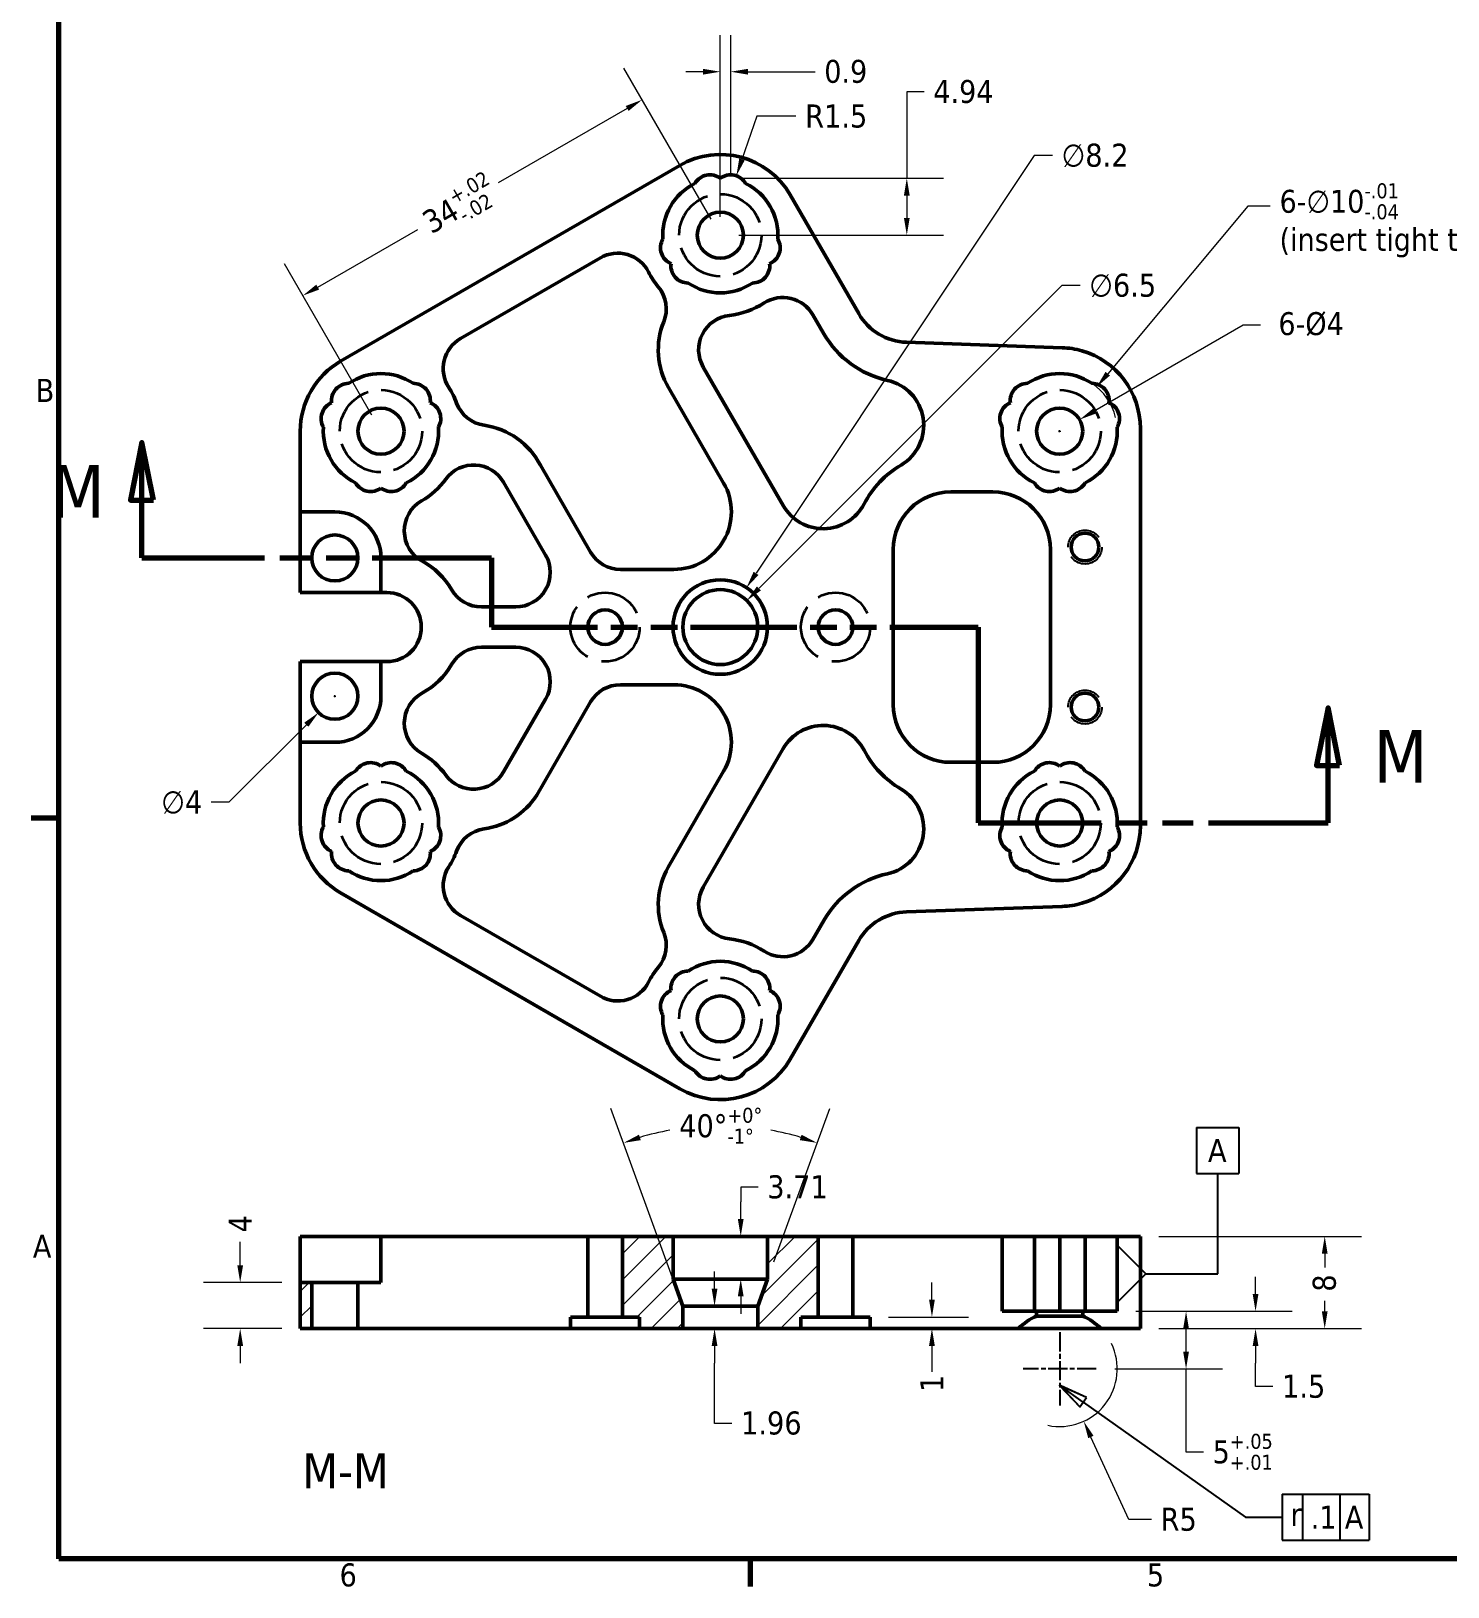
# Model space of a CAD drawing. Header units: millimetres. Extents: x 0 to 420, y 0 to 297.
# Drawn here: x 7.6 to 130.5, y 7.6 to 142.5 of the extents above; entities that cross this region are included whole.
import ezdxf

# ---------------------------------------------------------------- set-up
doc = ezdxf.new("R2010")
doc.units = ezdxf.units.MM
for name, pattern in [('CHAIN', [0.7087, 0.4724, -0.0591, 0.1181, -0.0591]), ('DASHED', [0.2067, 0.1654, -0.0413]), ('DOUBLE_DASH_CHAIN', [1.2403, 0.6614, -0.0827, 0.1654, -0.0827, 0.1654, -0.0827])]:
    doc.linetypes.add(name, pattern=pattern)
for name, color, linetype, lineweight in [('Border (ANSI)', 7, 'Continuous', 70), ('Center Mark (ANSI)', 7, 'Continuous', 25), ('Dimension (ANSI)', 7, 'Continuous', 25), ('Hatch (ANSI)', 7, 'Continuous', 18), ('Hidden (ANSI)', 7, 'DASHED', 35), ('Hidden Narrow (ANSI)', 7, 'DASHED', 25), ('Section Line (ANSI)', 7, 'DOUBLE_DASH_CHAIN', 70), ('Symbol (ANSI)', 7, 'Continuous', 25), ('Visible (ANSI)', 7, 'Continuous', 50)]:
    doc.layers.add(name, color=color, linetype=linetype, lineweight=lineweight)
doc.styles.add('Label Text (ANSI)', font='tahoma.ttf')
doc.styles.add('Note Text (ANSI)', font='tahoma.ttf')
doc.styles.add('Text Style29', font='tahoma.ttf')
doc.styles.add('Text Style77', font='tahoma.ttf')
doc.dimstyles.new('Default - mm (ANSI)', dxfattribs={"dimtxt": 2, "dimasz": 1.5, "dimexe": 3.175, "dimexo": 1.6002, "dimgap": 0.8, "dimtad": 0, "dimtoh": 1, "dimrnd": 1e-08, "dimzin": 12, "dimdsep": 46, "dimtxsty": 'Note Text (ANSI)', "dimcen": 0.09, "dimdle": 10, "dimclrd": 256, "dimclre": 256, "dimclrt": 256, "dimadec": 1, "dimazin": 3, "dimtfac": 0.65, "dimtofl": 0, "dimtmove": 0, "dimatfit": 3, "dimfxl": 1, "dimtolj": 1, "dimtzin": 4, "dimlwd": 15, "dimlwe": 15, "dimarcsym": 0})
pattern_1 = [(45, (0, 0), (-1.122532, 1.122532), [])]

# ---------------------------------------------------------------- blocks, each defined once
blk = doc.blocks.new('Borders Default Border')
at = {"layer": 'Border (ANSI)'}
for p, q in [((10, 74.25), (7.6, 74.25)), ((70, 10), (70, 7.6))]:
    blk.add_line(p, q, dxfattribs=at)
at = {"layer": 'Border (ANSI)', "flags": 128}
blk.add_lwpolyline([(10, 10), (10, 287), (410, 287), (410, 10), (10, 10)], dxfattribs=at)
at = {"layer": 'Border (ANSI)', "char_height": 2, "attachment_point": 7, "style": 'Note Text (ANSI)'}
for s, insert in [('B', (7.99, 110.37)), ('A', (7.75, 36.12)), ('6', (34.36, 7.56)), ('5', (104.41, 7.56))]:
    blk.add_mtext(s, dxfattribs=dict(at, insert=insert))
blk = doc.blocks.new('2dTransSection0')
at = {"layer": 'Section Line (ANSI)', "linetype": 'Continuous'}
for p, q in [((17.22, 106.84), (16.22, 101.84)), ((17.22, 101.84), (17.22, 106.84)), ((18.22, 101.84), (17.22, 106.84)), ((16.22, 101.84), (18.22, 101.84)), ((17.22, 96.84), (17.22, 101.84)), ((17.22, 96.84), (27.58, 96.84)), ((37.18, 96.84), (47.54, 96.84)), ((47.54, 96.84), (47.54, 90.84)), ((47.54, 90.84), (55.22, 90.84)), ((82.1, 90.84), (89.78, 90.84)), ((89.78, 90.84), (89.78, 73.84)), ((120.13, 83.84), (119.13, 78.84)), ((120.13, 78.84), (120.13, 83.84)), ((121.13, 78.84), (120.13, 83.84)), ((119.13, 78.84), (121.13, 78.84)), ((120.13, 73.84), (120.13, 78.84)), ((89.78, 73.84), (100.16, 73.84)), ((109.76, 73.84), (120.13, 73.84))]:
    blk.add_line(p, q, dxfattribs=at)
at = {"layer": 'Section Line (ANSI)', "linetype": 'DOUBLE_DASH_CHAIN', "ltscale": 16.091557}
blk.add_line((17.22, 96.84), (47.54, 96.84), dxfattribs=at)
at = {"layer": 'Section Line (ANSI)', "linetype": 'DOUBLE_DASH_CHAIN', "ltscale": 1.904443}
blk.add_line((47.54, 96.84), (47.54, 90.84), dxfattribs=at)
at = {"layer": 'Section Line (ANSI)', "linetype": 'DOUBLE_DASH_CHAIN', "ltscale": 13.933842}
blk.add_line((47.54, 90.84), (89.78, 90.84), dxfattribs=at)
at = {"layer": 'Section Line (ANSI)', "linetype": 'DOUBLE_DASH_CHAIN', "ltscale": 5.396105}
blk.add_line((89.78, 90.84), (89.78, 73.84), dxfattribs=at)
at = {"layer": 'Section Line (ANSI)', "linetype": 'DOUBLE_DASH_CHAIN', "ltscale": 16.10347}
blk.add_line((89.78, 73.84), (120.13, 73.84), dxfattribs=at)
at = {"layer": 'Section Line (ANSI)', "linetype": 'Continuous', "flags": 128}
for points in [[(18.22, 101.84), (17.22, 106.84), (16.22, 101.84), (18.22, 101.84)], [(121.13, 78.84), (120.13, 83.84), (119.13, 78.84), (121.13, 78.84)]]:
    blk.add_lwpolyline(points, dxfattribs=at)
at = {"layer": 'Section Line (ANSI)'}
for points in [[(18.22, 101.84), (17.22, 106.84), (16.22, 101.84), (18.22, 101.84)], [(121.13, 78.84), (120.13, 83.84), (119.13, 78.84), (121.13, 78.84)]]:
    blk.add_solid(points, dxfattribs=at)
at = {"layer": 'Section Line (ANSI)', "char_height": 4.57, "attachment_point": 7, "style": 'Label Text (ANSI)'}
for insert in [(9.33, 100.34), (124.09, 77.34)]:
    blk.add_mtext('M', dxfattribs=dict(at, insert=insert))
blk = doc.blocks.new('*D53')
at = {"layer": 'Defpoints', "color": 0, "transparency": 16777216}
for p in [(60.62, 136.59), (67.4, 124.84), (37.95, 107.84)]:
    blk.add_point(p, dxfattribs=at)
at = {"layer": 'Dimension (ANSI)', "lineweight": 15, "transparency": 16777216}
for p, q in [((66.6, 126.22), (59.03, 139.34)), ((59.32, 135.84), (48.12, 129.37)), ((32.47, 120.34), (41.14, 125.34)), ((37.15, 109.22), (29.58, 122.34))]:
    blk.add_line(p, q, dxfattribs=at)
at = {"layer": 'Dimension (ANSI)', "transparency": 16777216}
for points in [[(59.19, 136.05), (59.44, 135.62), (60.62, 136.59)], [(32.34, 120.55), (32.59, 120.12), (31.17, 119.59)]]:
    blk.add_solid(points, dxfattribs=at)
at = {"layer": 'Dimension (ANSI)', "lineweight": 18, "transparency": 16777216, "insert": (41.04, 127.12), "char_height": 2, "attachment_point": 1, "rotation": 30, "style": 'Note Text (ANSI)'}
blk.add_mtext('\\A1;34{\\H1.300000;\\S+.02^ -.02;}', dxfattribs=at)
blk = doc.blocks.new('*D54')
at = {"layer": 'Defpoints', "color": 0, "transparency": 16777216}
for p in [(69.67, 94.25), (65.13, 87.42)]:
    blk.add_point(p, dxfattribs=at)
at = {"layer": 'Dimension (ANSI)', "lineweight": 15, "transparency": 16777216}
for p, q in [((94.63, 131.74), (70.5, 95.5)), ((96.21, 131.74), (94.63, 131.74)), ((67.31, 90.84), (67.49, 90.84)), ((67.4, 90.75), (67.4, 90.93))]:
    blk.add_line(p, q, dxfattribs=at)
at = {"layer": 'Dimension (ANSI)', "transparency": 16777216}
blk.add_solid([(70.29, 95.64), (70.71, 95.36), (69.67, 94.25)], dxfattribs=at)
at = {"layer": 'Dimension (ANSI)', "lineweight": 18, "transparency": 16777216, "insert": (97.01, 132.78), "char_height": 2, "attachment_point": 1, "style": 'Note Text (ANSI)'}
blk.add_mtext('\\A1;∅8.2', dxfattribs=at)
blk = doc.blocks.new('*D55')
at = {"layer": 'Defpoints', "color": 0, "transparency": 16777216}
for p in [(69.7, 93.13), (65.1, 88.54)]:
    blk.add_point(p, dxfattribs=at)
at = {"layer": 'Dimension (ANSI)', "lineweight": 15, "transparency": 16777216}
for p, q in [((97.02, 120.46), (70.76, 94.2)), ((98.61, 120.46), (97.02, 120.46)), ((67.31, 90.84), (67.49, 90.84)), ((67.4, 90.75), (67.4, 90.93))]:
    blk.add_line(p, q, dxfattribs=at)
at = {"layer": 'Dimension (ANSI)', "transparency": 16777216}
blk.add_solid([(70.58, 94.37), (70.93, 94.02), (69.7, 93.13)], dxfattribs=at)
at = {"layer": 'Dimension (ANSI)', "lineweight": 18, "transparency": 16777216, "insert": (99.41, 121.5), "char_height": 2, "attachment_point": 1, "style": 'Note Text (ANSI)'}
blk.add_mtext('\\A1;∅6.5', dxfattribs=at)
blk = doc.blocks.new('*D56')
at = {"layer": 'Defpoints', "color": 0, "transparency": 16777216}
for p in [(100.05, 111.67), (93.63, 104)]:
    blk.add_point(p, dxfattribs=at)
at = {"layer": 'Dimension (ANSI)', "lineweight": 15, "transparency": 16777216}
for p, q in [((113.18, 127.36), (101.02, 112.82)), ((115.12, 127.36), (113.18, 127.36)), ((96.75, 107.84), (96.93, 107.84)), ((96.84, 107.75), (96.84, 107.93))]:
    blk.add_line(p, q, dxfattribs=at)
blk.add_arc((96.84, 107.84), 5, 13.6912, 56.0869, dxfattribs=at)
at = {"layer": 'Dimension (ANSI)', "transparency": 16777216}
blk.add_solid([(100.82, 112.98), (101.21, 112.66), (100.05, 111.67)], dxfattribs=at)
at = {"layer": 'Dimension (ANSI)', "lineweight": 18, "transparency": 16777216, "insert": (115.92, 129.34), "char_height": 2, "attachment_point": 1, "style": 'Note Text (ANSI)'}
blk.add_mtext('\\A1;\\fTahoma|b0|i0;\\H1.9873;6-∅10{\\H1.300000;\\S-.01^ -.04;}\\P\\fTahoma|b0|i0;\\H1.9873;(insert tight the sample magnet)', dxfattribs=at)
blk = doc.blocks.new('*D57')
at = {"layer": 'Defpoints', "color": 0, "transparency": 16777216}
for p in [(98.58, 108.84), (95.11, 106.84)]:
    blk.add_point(p, dxfattribs=at)
at = {"layer": 'Dimension (ANSI)', "lineweight": 15, "transparency": 16777216}
for p, q in [((112.77, 117.03), (99.88, 109.59)), ((114.27, 117.03), (112.77, 117.03)), ((96.75, 107.84), (96.93, 107.84)), ((96.84, 107.75), (96.84, 107.93))]:
    blk.add_line(p, q, dxfattribs=at)
at = {"layer": 'Dimension (ANSI)', "transparency": 16777216}
blk.add_solid([(99.75, 109.8), (100, 109.37), (98.58, 108.84)], dxfattribs=at)
at = {"layer": 'Dimension (ANSI)', "lineweight": 18, "transparency": 16777216, "insert": (115.07, 118.16), "char_height": 2, "attachment_point": 1, "style": 'Note Text (ANSI)'}
blk.add_mtext('\\A1; \\fTahoma|b0|i0;\\H1.9873;6-Ø4', dxfattribs=at)
blk = doc.blocks.new('*D61')
at = {"layer": 'Defpoints', "color": 0, "transparency": 16777216}
for p in [(70.65, 31.93), (66.9, 29.97), (67.4, 29.97)]:
    blk.add_point(p, dxfattribs=at)
at = {"layer": 'Dimension (ANSI)', "lineweight": 15, "transparency": 16777216}
for p, q in [((66.9, 33.43), (66.9, 34.93)), ((66.9, 28.47), (66.9, 26.97)), ((66.9, 21.74), (66.9, 26.97)), ((68.4, 21.74), (66.9, 21.74))]:
    blk.add_line(p, q, dxfattribs=at)
at = {"layer": 'Dimension (ANSI)', "transparency": 16777216}
for points in [[(66.65, 33.43), (67.15, 33.43), (66.9, 31.93)], [(66.65, 28.47), (67.15, 28.47), (66.9, 29.97)]]:
    blk.add_solid(points, dxfattribs=at)
at = {"layer": 'Dimension (ANSI)', "lineweight": 18, "transparency": 16777216, "insert": (69.2, 22.78), "char_height": 2, "attachment_point": 1, "style": 'Note Text (ANSI)'}
blk.add_mtext('\\A1;1.96', dxfattribs=at)
blk = doc.blocks.new('*D62')
at = {"layer": 'Defpoints', "color": 0, "transparency": 16777216}
for p in [(70.25, 47.4), (71.5, 34.26), (64.15, 31.93), (67.4, 23)]:
    blk.add_point(p, dxfattribs=at)
at = {"layer": 'Dimension (ANSI)', "lineweight": 15, "transparency": 16777216}
for p, q in [((63.6, 33.43), (57.91, 49.07)), ((72.05, 35.77), (76.89, 49.07))]:
    blk.add_line(p, q, dxfattribs=at)
for start, end in [(100.2445, 106.5009), (73.4991, 79.7555)]:
    blk.add_arc((67.4, 23), 24.57, start, end, dxfattribs=at)
at = {"layer": 'Dimension (ANSI)', "transparency": 16777216}
for points in [[(60.5, 46.32), (60.34, 46.79), (59, 46.08)], [(74.45, 46.79), (74.3, 46.32), (75.8, 46.08)]]:
    blk.add_solid(points, dxfattribs=at)
at = {"layer": 'Dimension (ANSI)', "lineweight": 18, "transparency": 16777216, "insert": (63.83, 49.13), "char_height": 2, "attachment_point": 1, "style": 'Note Text (ANSI)'}
blk.add_mtext('\\A1;40°{\\H1.300000;\\S+0°^ -1°;}', dxfattribs=at)
blk = doc.blocks.new('*D63')
at = {"layer": 'Defpoints', "color": 0, "transparency": 16777216}
for p in [(96.84, 26.47), (98.93, 21.93)]:
    blk.add_point(p, dxfattribs=at)
at = {"layer": 'Dimension (ANSI)', "lineweight": 15, "transparency": 16777216}
for p, q in [((102.83, 13.41), (99.55, 20.56)), ((104.8, 13.41), (102.83, 13.41))]:
    blk.add_line(p, q, dxfattribs=at)
blk.add_arc((96.84, 26.47), 5, 258.2327, 26.0901, dxfattribs=at)
at = {"layer": 'Dimension (ANSI)', "transparency": 16777216}
blk.add_solid([(99.78, 20.67), (99.32, 20.46), (98.93, 21.93)], dxfattribs=at)
at = {"layer": 'Dimension (ANSI)', "lineweight": 18, "transparency": 16777216, "insert": (105.6, 14.43), "char_height": 2, "attachment_point": 1, "style": 'Note Text (ANSI)'}
blk.add_mtext('\\A1;R5', dxfattribs=at)
blk = doc.blocks.new('*D64')
at = {"layer": 'Defpoints', "color": 0, "transparency": 16777216}
for p in [(101.84, 31.47), (107.81, 31.47), (100.02, 26.47)]:
    blk.add_point(p, dxfattribs=at)
at = {"layer": 'Dimension (ANSI)', "lineweight": 15, "transparency": 16777216}
for p, q in [((103.44, 31.47), (110.98, 31.47)), ((107.81, 27.97), (107.81, 29.97)), ((101.62, 26.47), (110.98, 26.47)), ((107.81, 19.25), (107.81, 26.47)), ((109.31, 19.25), (107.81, 19.25))]:
    blk.add_line(p, q, dxfattribs=at)
at = {"layer": 'Dimension (ANSI)', "transparency": 16777216}
for points in [[(107.56, 29.97), (108.06, 29.97), (107.81, 31.47)], [(107.56, 27.97), (108.06, 27.97), (107.81, 26.47)]]:
    blk.add_solid(points, dxfattribs=at)
at = {"layer": 'Dimension (ANSI)', "lineweight": 18, "transparency": 16777216, "insert": (110.11, 20.84), "char_height": 2, "attachment_point": 1, "style": 'Note Text (ANSI)'}
blk.add_mtext('\\A1;5{\\H1.300000;\\S+.05^ +.01;}', dxfattribs=at)
blk = doc.blocks.new('*D65')
at = {"layer": 'Defpoints', "color": 0, "transparency": 16777216}
for p in [(103.84, 37.97), (119.84, 37.97), (103.84, 29.97)]:
    blk.add_point(p, dxfattribs=at)
at = {"layer": 'Dimension (ANSI)', "lineweight": 15, "transparency": 16777216}
for p, q in [((105.44, 37.97), (123.02, 37.97)), ((119.84, 36.47), (119.84, 35.27)), ((119.84, 31.47), (119.84, 32.37)), ((105.44, 29.97), (123.02, 29.97))]:
    blk.add_line(p, q, dxfattribs=at)
at = {"layer": 'Dimension (ANSI)', "transparency": 16777216}
for points in [[(119.59, 36.47), (120.09, 36.47), (119.84, 37.97)], [(119.59, 31.47), (120.09, 31.47), (119.84, 29.97)]]:
    blk.add_solid(points, dxfattribs=at)
at = {"layer": 'Dimension (ANSI)', "lineweight": 18, "transparency": 16777216, "insert": (118.8, 33.17), "char_height": 2, "attachment_point": 1, "rotation": 90, "style": 'Note Text (ANSI)'}
blk.add_mtext('\\A1;8', dxfattribs=at)
blk = doc.blocks.new('*D66')
at = {"layer": 'Defpoints', "color": 0, "transparency": 16777216}
for p in [(101.84, 31.47), (103.84, 29.97), (113.84, 29.97)]:
    blk.add_point(p, dxfattribs=at)
at = {"layer": 'Dimension (ANSI)', "lineweight": 15, "transparency": 16777216}
for p, q in [((113.84, 32.97), (113.84, 34.47)), ((103.44, 31.47), (117.02, 31.47)), ((105.44, 29.97), (117.02, 29.97)), ((113.84, 28.47), (113.84, 26.97)), ((113.84, 24.94), (113.84, 26.97)), ((115.34, 24.94), (113.84, 24.94))]:
    blk.add_line(p, q, dxfattribs=at)
at = {"layer": 'Dimension (ANSI)', "transparency": 16777216}
for points in [[(113.59, 32.97), (114.09, 32.97), (113.84, 31.47)], [(113.59, 28.47), (114.09, 28.47), (113.84, 29.97)]]:
    blk.add_solid(points, dxfattribs=at)
at = {"layer": 'Dimension (ANSI)', "lineweight": 18, "transparency": 16777216, "insert": (116.14, 25.97), "char_height": 2, "attachment_point": 1, "style": 'Note Text (ANSI)'}
blk.add_mtext('\\A1;1.5', dxfattribs=at)
blk = doc.blocks.new('*D67')
at = {"layer": 'Defpoints', "color": 0, "transparency": 16777216}
for p in [(80.4, 30.97), (80.4, 29.97), (85.76, 30.97)]:
    blk.add_point(p, dxfattribs=at)
at = {"layer": 'Dimension (ANSI)', "lineweight": 15, "transparency": 16777216}
for p, q in [((85.76, 32.47), (85.76, 33.97)), ((82, 30.97), (88.94, 30.97)), ((82, 29.97), (88.94, 29.97)), ((85.76, 28.47), (85.76, 26.23))]:
    blk.add_line(p, q, dxfattribs=at)
at = {"layer": 'Dimension (ANSI)', "transparency": 16777216}
for points in [[(85.51, 32.47), (86.01, 32.47), (85.76, 30.97)], [(85.51, 28.47), (86.01, 28.47), (85.76, 29.97)]]:
    blk.add_solid(points, dxfattribs=at)
at = {"layer": 'Dimension (ANSI)', "lineweight": 18, "transparency": 16777216, "insert": (84.76, 24.46), "char_height": 2, "attachment_point": 1, "rotation": 90, "style": 'Note Text (ANSI)'}
blk.add_mtext('\\A1;1', dxfattribs=at)
blk = doc.blocks.new('*D68')
at = {"layer": 'Defpoints', "color": 0, "transparency": 16777216}
for p in [(35.37, 86.25), (32.54, 83.42)]:
    blk.add_point(p, dxfattribs=at)
at = {"layer": 'Dimension (ANSI)', "lineweight": 15, "transparency": 16777216}
for p, q in [((33.86, 84.84), (34.04, 84.84)), ((33.95, 84.75), (33.95, 84.93)), ((24.78, 75.66), (31.48, 82.36)), ((23.22, 75.66), (24.78, 75.66))]:
    blk.add_line(p, q, dxfattribs=at)
at = {"layer": 'Dimension (ANSI)', "transparency": 16777216}
blk.add_solid([(31.3, 82.54), (31.66, 82.19), (32.54, 83.42)], dxfattribs=at)
at = {"layer": 'Dimension (ANSI)', "lineweight": 18, "transparency": 16777216, "insert": (18.89, 76.66), "char_height": 2, "attachment_point": 1, "style": 'Note Text (ANSI)'}
blk.add_mtext('\\A1;∅4', dxfattribs=at)
blk = doc.blocks.new('*D69')
at = {"layer": 'Defpoints', "color": 0, "transparency": 16777216}
for p in [(30.95, 33.97), (25.74, 29.97), (30.95, 29.97)]:
    blk.add_point(p, dxfattribs=at)
at = {"layer": 'Dimension (ANSI)', "lineweight": 15, "transparency": 16777216}
for p, q in [((25.74, 35.47), (25.74, 37.51)), ((29.35, 33.97), (22.57, 33.97)), ((29.35, 29.97), (22.57, 29.97)), ((25.74, 28.47), (25.74, 26.97))]:
    blk.add_line(p, q, dxfattribs=at)
at = {"layer": 'Dimension (ANSI)', "transparency": 16777216}
for points in [[(25.49, 35.47), (25.99, 35.47), (25.74, 33.97)], [(25.49, 28.47), (25.99, 28.47), (25.74, 29.97)]]:
    blk.add_solid(points, dxfattribs=at)
at = {"layer": 'Dimension (ANSI)', "lineweight": 18, "transparency": 16777216, "insert": (24.74, 38.31), "char_height": 2, "attachment_point": 1, "rotation": 90, "style": 'Note Text (ANSI)'}
blk.add_mtext('\\A1;4', dxfattribs=at)
blk = doc.blocks.new('Datum Identifier1')
at = {"layer": 'Symbol (ANSI)'}
for p, q in [((108.72, 47.43), (112.4, 47.43)), ((108.72, 47.43), (108.72, 43.43)), ((112.4, 47.43), (112.4, 43.43)), ((108.72, 43.43), (112.4, 43.43)), ((110.56, 34.72), (110.56, 43.43)), ((104.33, 34.72), (110.56, 34.72))]:
    blk.add_line(p, q, dxfattribs=at)
at = {"layer": 'Symbol (ANSI)', "flags": 128}
blk.add_lwpolyline([(101.84, 32.23), (101.84, 37.21), (104.33, 34.72), (101.84, 32.23)], dxfattribs=at)
at = {"layer": 'Symbol (ANSI)'}
blk.add_solid([(101.84, 32.23), (101.84, 37.21), (104.33, 34.72), (101.84, 32.23)], dxfattribs=at)
at = {"layer": 'Symbol (ANSI)', "insert": (109.71, 44.43), "char_height": 2, "attachment_point": 7, "style": 'Note Text (ANSI)'}
blk.add_mtext('A', dxfattribs=at)
blk = doc.blocks.new('GD&T Identifier2')
at = {"layer": 'Symbol (ANSI)'}
for p, q in [((99.17, 24), (96.94, 25)), ((98.88, 23.59), (96.94, 24.97)), ((96.94, 24.94), (98.59, 23.19)), ((98.59, 23.19), (99.17, 24)), ((98.88, 23.59), (112.97, 13.6)), ((116.15, 15.6), (123.71, 15.6)), ((116.15, 15.6), (116.15, 11.6)), ((117.92, 15.6), (117.92, 11.6)), ((121.15, 15.6), (121.15, 11.6)), ((123.71, 15.6), (123.71, 11.6)), ((112.97, 13.6), (116.15, 13.6)), ((116.15, 11.6), (123.71, 11.6))]:
    blk.add_line(p, q, dxfattribs=at)
at = {"layer": 'Symbol (ANSI)', "flags": 128}
blk.add_lwpolyline([(99.17, 24), (96.84, 25.04), (98.59, 23.19), (99.17, 24)], dxfattribs=at)
at = {"layer": 'Symbol (ANSI)'}
blk.add_solid([(99.17, 24), (96.84, 25.04), (98.59, 23.19), (99.17, 24)], dxfattribs=at)
at = {"layer": 'Symbol (ANSI)', "char_height": 2, "attachment_point": 7}
for s, insert, style in [('r', (116.87, 12.84), 'Text Style77'), ('.1', (118.62, 12.6), 'Note Text (ANSI)'), ('A', (121.58, 12.6), 'Note Text (ANSI)')]:
    blk.add_mtext(s, dxfattribs=dict(at, insert=insert, style=style))
blk = doc.blocks.new('*D86')
at = {"layer": 'Defpoints', "color": 0, "transparency": 16777216}
for p in [(67.4, 37.97), (67.4, 34.26), (69.17, 34.26)]:
    blk.add_point(p, dxfattribs=at)
at = {"layer": 'Dimension (ANSI)', "lineweight": 15, "transparency": 16777216}
for p, q in [((70.67, 42.23), (69.17, 42.23)), ((69.17, 42.23), (69.17, 40.97)), ((69.17, 39.47), (69.17, 40.97)), ((69.17, 32.76), (69.17, 31.26))]:
    blk.add_line(p, q, dxfattribs=at)
at = {"layer": 'Dimension (ANSI)', "transparency": 16777216}
for points in [[(68.92, 39.47), (69.42, 39.47), (69.17, 37.97)], [(68.92, 32.76), (69.42, 32.76), (69.17, 34.26)]]:
    blk.add_solid(points, dxfattribs=at)
at = {"layer": 'Dimension (ANSI)', "lineweight": 18, "transparency": 16777216, "insert": (71.47, 43.27), "char_height": 2, "attachment_point": 1, "style": 'Note Text (ANSI)'}
blk.add_mtext('\\A1;3.71', dxfattribs=at)
blk = doc.blocks.new('*D87')
at = {"layer": 'Defpoints', "color": 0, "transparency": 16777216}
for p in [(68.79, 129.99), (68.3, 128.58)]:
    blk.add_point(p, dxfattribs=at)
at = {"layer": 'Dimension (ANSI)', "lineweight": 15, "transparency": 16777216}
for p, q in [((70.57, 135.16), (69.28, 131.41)), ((73.96, 135.16), (70.57, 135.16))]:
    blk.add_line(p, q, dxfattribs=at)
at = {"layer": 'Dimension (ANSI)', "transparency": 16777216}
blk.add_solid([(69.04, 131.49), (69.51, 131.33), (68.79, 129.99)], dxfattribs=at)
at = {"layer": 'Dimension (ANSI)', "lineweight": 18, "transparency": 16777216, "insert": (74.76, 136.18), "char_height": 2, "attachment_point": 1, "style": 'Note Text (ANSI)'}
blk.add_mtext('\\A1;R1.5', dxfattribs=at)
blk = doc.blocks.new('*D88')
at = {"layer": 'Defpoints', "color": 0, "transparency": 16777216}
for p in [(67.4, 129.78), (67.4, 124.84), (83.58, 124.84)]:
    blk.add_point(p, dxfattribs=at)
at = {"layer": 'Dimension (ANSI)', "lineweight": 15, "transparency": 16777216}
for p, q in [((85.08, 137.27), (83.58, 137.27)), ((83.58, 137.27), (83.58, 129.78)), ((69, 129.78), (86.75, 129.78)), ((83.58, 128.28), (83.58, 126.34)), ((69, 124.84), (86.75, 124.84))]:
    blk.add_line(p, q, dxfattribs=at)
at = {"layer": 'Dimension (ANSI)', "transparency": 16777216}
for points in [[(83.33, 128.28), (83.83, 128.28), (83.58, 129.78)], [(83.33, 126.34), (83.83, 126.34), (83.58, 124.84)]]:
    blk.add_solid(points, dxfattribs=at)
at = {"layer": 'Dimension (ANSI)', "lineweight": 18, "transparency": 16777216, "insert": (85.88, 138.3), "char_height": 2, "attachment_point": 1, "style": 'Note Text (ANSI)'}
blk.add_mtext('\\A1;\\fTahoma|b0|i0;\\H1.9873;4.94 ', dxfattribs=at)
blk = doc.blocks.new('*D89')
at = {"layer": 'Defpoints', "color": 0, "transparency": 16777216}
for p in [(67.4, 139.02), (68.3, 128.58), (67.4, 124.84)]:
    blk.add_point(p, dxfattribs=at)
at = {"layer": 'Dimension (ANSI)', "lineweight": 15, "transparency": 16777216}
for p, q in [((67.4, 126.44), (67.4, 142.19)), ((68.3, 130.18), (68.3, 142.19)), ((65.9, 139.02), (64.4, 139.02)), ((69.8, 139.02), (75.62, 139.02))]:
    blk.add_line(p, q, dxfattribs=at)
at = {"layer": 'Dimension (ANSI)', "transparency": 16777216}
for points in [[(65.9, 139.27), (65.9, 138.77), (67.4, 139.02)], [(69.8, 139.27), (69.8, 138.77), (68.3, 139.02)]]:
    blk.add_solid(points, dxfattribs=at)
at = {"layer": 'Dimension (ANSI)', "lineweight": 18, "transparency": 16777216, "insert": (76.42, 140.05), "char_height": 2, "attachment_point": 1, "style": 'Note Text (ANSI)'}
blk.add_mtext('\\A1;\\fTahoma|b0|i0;\\H1.9873;0.9', dxfattribs=at)

msp = doc.modelspace()

# ---------------------------------------------------------------- hatches: boundary and pattern name
at = {"layer": 'Hatch (ANSI)'}
h = msp.add_hatch(dxfattribs=at)
h.set_pattern_fill('ANSI31', color=256, scale=12.7, style=0)
h.set_pattern_definition(pattern_1)
h.paths.add_polyline_path([(63.2991, 37.9728), (58.8991, 37.9728), (58.8991, 30.9728), (60.3991, 30.9728), (60.3991, 29.9728), (64.1491, 29.9728), (64.1491, 31.9283), (63.2991, 34.2637)])
h = msp.add_hatch(dxfattribs=at)
h.set_pattern_fill('ANSI31', color=256, scale=12.7, style=0)
h.set_pattern_definition(pattern_1)
h.paths.add_polyline_path([(75.8991, 37.9728), (71.4991, 37.9728), (71.4991, 34.2637), (70.6491, 31.9283), (70.6491, 29.9728), (74.3991, 29.9728), (74.3991, 30.9728), (75.8991, 30.9728)])
h = msp.add_hatch(dxfattribs=at)
h.set_pattern_fill('ANSI31', color=256, scale=12.7, style=0)
h.set_pattern_definition(pattern_1)
h.paths.add_polyline_path([(31.9542, 33.9728), (30.9542, 33.9728), (30.9542, 29.9728), (31.9542, 29.9728)])

# ---------------------------------------------------------------- linework, layer by layer
at = {"layer": 'Center Mark (ANSI)', "linetype": 'CHAIN', "ltscale": 3.527486}
for p, q in [((96.844, 29.6478), (96.844, 23.2978)), ((100.019, 26.4728), (93.669, 26.4728))]:
    msp.add_line(p, q, dxfattribs=at)
at = {"layer": 'Hidden (ANSI)', "ltscale": 27.135292}
for centre in [(67.3991, 124.8367), (37.9542, 107.8367), (96.844, 107.8367), (37.9542, 73.8367), (96.844, 73.8367), (67.3991, 56.8367)]:
    msp.add_circle(centre, 3.5707, dxfattribs=at)
at = {"layer": 'Hidden (ANSI)', "ltscale": 30.397606}
for centre in [(57.3991, 90.8367), (77.3991, 90.8367)]:
    msp.add_circle(centre, 3, dxfattribs=at)
at = {"layer": 'Hidden Narrow (ANSI)', "ltscale": 22.34984}
for centre in [(99.0444, 97.7784), (99.0444, 83.8951)]:
    msp.add_circle(centre, 1.4705, dxfattribs=at)
at = {"layer": 'Visible (ANSI)'}
for p, q in [((34.4542, 113.8989), (63.8991, 130.8989)), ((79.4049, 118.042), (73.4613, 128.3367)), ((44.8537, 115.8615), (56.9997, 122.874)), ((75.4239, 117.9373), (76.3738, 116.292)), ((97.0545, 115.0738), (83.5606, 115.5451)), ((72.8633, 101.3724), (65.9195, 113.3994)), ((62.905, 111.6207), (67.6878, 103.3367)), ((103.8447, 73.5966), (103.8447, 108.0769)), ((30.9542, 100.8367), (30.9542, 107.8367)), ((56.1408, 97.3367), (51.791, 104.8707)), ((48.599, 103.3994), (52.2437, 97.0867)), ((87.3991, 102.57), (91.0444, 102.57)), ((30.9542, 100.8367), (33.9542, 100.8367)), ((30.9542, 93.8367), (30.9542, 100.8367)), ((82.3991, 84.1035), (82.3991, 97.57)), ((96.0444, 97.57), (96.0444, 84.1035)), ((37.9542, 96.8367), (37.9542, 93.8367)), ((63.3577, 95.8367), (58.7389, 95.8367)), ((37.9542, 93.8367), (30.9542, 93.8367)), ((37.9542, 93.8367), (38.4542, 93.8367)), ((49.6456, 92.5867), (46.6815, 92.5867)), ((30.9542, 87.8367), (37.9542, 87.8367)), ((30.9542, 80.8367), (30.9542, 87.8367)), ((37.9542, 87.8367), (37.9542, 84.8367)), ((38.4542, 87.8367), (37.9542, 87.8367)), ((46.6815, 89.0867), (49.6456, 89.0867)), ((58.7389, 85.8367), (63.3577, 85.8367)), ((52.2437, 84.5867), (48.599, 78.274)), ((51.4691, 76.2452), (56.1408, 84.3367)), ((30.9542, 73.8367), (30.9542, 80.8367)), ((33.9542, 80.8367), (30.9542, 80.8367)), ((65.9195, 68.274), (72.8633, 80.301)), ((67.6878, 78.3367), (62.8718, 69.9952)), ((91.0444, 79.1035), (87.3991, 79.1035)), ((63.8991, 50.7745), (34.4542, 67.7745)), ((83.5606, 66.1285), (97.0545, 66.5997)), ((56.9997, 58.7994), (44.8537, 65.8119)), ((76.3739, 65.3815), (75.4239, 63.7361)), ((73.4613, 53.3367), (79.405, 63.6315)), ((30.9542, 33.9728), (30.9542, 37.9728)), ((30.9542, 37.9728), (33.9542, 37.9728)), ((33.9542, 37.9728), (37.9542, 37.9728)), ((41.118, 37.9728), (37.9542, 37.9728)), ((37.9542, 37.9728), (37.9542, 33.9728)), ((41.118, 37.9728), (41.471, 37.9728)), ((43.5869, 37.9728), (41.471, 37.9728)), ((43.5869, 37.9728), (47.5385, 37.9728)), ((55.8991, 37.9728), (47.5385, 37.9728)), ((55.8991, 30.9728), (55.8991, 37.9728)), ((55.8991, 37.9728), (58.8991, 37.9728)), ((63.2991, 37.9728), (58.8991, 37.9728)), ((58.8991, 37.9728), (58.8991, 30.9728)), ((63.2991, 34.2637), (63.2991, 37.9728)), ((63.2991, 37.9728), (71.4991, 37.9728)), ((75.8991, 37.9728), (71.4991, 37.9728)), ((71.4991, 37.9728), (71.4991, 34.2637)), ((75.8991, 30.9728), (75.8991, 37.9728)), ((75.8991, 37.9728), (78.8991, 37.9728)), ((82.3991, 37.9728), (78.8991, 37.9728)), ((78.8991, 37.9728), (78.8991, 30.9728)), ((82.3991, 37.9728), (87.3991, 37.9728)), ((87.3991, 37.9728), (89.7838, 37.9728)), ((91.844, 37.9728), (89.7838, 37.9728)), ((91.844, 31.4728), (91.844, 37.9728)), ((91.844, 37.9728), (94.6453, 37.9728)), ((94.6453, 31.4728), (94.6453, 37.9728)), ((94.6453, 37.9728), (96.844, 37.9728)), ((96.844, 37.9728), (99.0426, 37.9728)), ((96.844, 37.9728), (96.844, 31.4728)), ((99.0426, 37.9728), (99.0426, 31.4728)), ((99.0426, 37.9728), (101.844, 37.9728)), ((103.8447, 37.9728), (101.844, 37.9728)), ((101.844, 37.9728), (101.844, 31.4728)), ((103.8447, 29.9728), (103.8447, 37.9728)), ((31.9542, 33.9728), (30.9542, 33.9728)), ((30.9542, 33.9728), (30.9542, 29.9728)), ((31.9542, 29.9728), (31.9542, 33.9728)), ((35.9542, 33.9728), (31.9542, 33.9728)), ((37.9542, 33.9728), (35.9542, 33.9728)), ((35.9542, 33.9728), (35.9542, 29.9728)), ((64.1491, 31.9283), (63.2991, 34.2637)), ((71.4991, 34.2637), (63.2991, 34.2637)), ((71.4991, 34.2637), (70.6491, 31.9283)), ((64.1491, 29.9728), (64.1491, 31.9283)), ((64.1491, 31.9283), (70.6491, 31.9283)), ((70.6491, 31.9283), (70.6491, 29.9728)), ((94.844, 31.4728), (91.844, 31.4728)), ((94.844, 31.0553), (94.844, 31.4728)), ((94.844, 31.4728), (98.844, 31.4728)), ((94.844, 31.0553), (98.844, 31.0553)), ((101.844, 31.4728), (98.844, 31.4728)), ((98.844, 31.4728), (98.844, 31.0553)), ((30.9542, 29.9728), (31.9542, 29.9728)), ((35.9542, 29.9728), (31.9542, 29.9728)), ((35.9542, 29.9728), (41.118, 29.9728)), ((41.471, 29.9728), (41.118, 29.9728)), ((41.471, 29.9728), (43.5869, 29.9728)), ((47.5385, 29.9728), (43.5869, 29.9728)), ((47.5385, 29.9728), (54.3991, 29.9728)), ((54.3991, 29.9728), (54.3991, 30.9728)), ((54.3991, 30.9728), (55.8991, 30.9728)), ((60.3991, 29.9728), (54.3991, 29.9728)), ((55.8991, 30.9728), (58.8991, 30.9728)), ((58.8991, 30.9728), (60.3991, 30.9728)), ((60.3991, 30.9728), (60.3991, 29.9728)), ((60.3991, 29.9728), (64.1491, 29.9728)), ((70.6491, 29.9728), (64.1491, 29.9728)), ((70.6491, 29.9728), (74.3991, 29.9728)), ((74.3991, 29.9728), (74.3991, 30.9728)), ((74.3991, 30.9728), (75.8991, 30.9728)), ((80.3991, 29.9728), (74.3991, 29.9728)), ((75.8991, 30.9728), (78.8991, 30.9728)), ((78.8991, 30.9728), (80.3991, 30.9728)), ((80.3991, 30.9728), (80.3991, 29.9728)), ((80.3991, 29.9728), (82.3991, 29.9728)), ((87.3991, 29.9728), (82.3991, 29.9728)), ((89.7838, 29.9728), (87.3991, 29.9728)), ((89.7838, 29.9728), (93.2733, 29.9728)), ((100.4147, 29.9728), (93.2733, 29.9728)), ((100.4147, 29.9728), (103.8447, 29.9728))]:
    msp.add_line(p, q, dxfattribs=at)
for centre, radius in [((67.3991, 124.8367), 2), ((37.9542, 107.8367), 2), ((96.844, 107.8367), 2), ((33.9542, 96.8367), 2), ((99.0444, 97.7784), 1.2), ((67.3991, 90.8367), 4.1), ((67.3991, 90.8367), 3.25), ((57.3991, 90.8367), 1.5), ((77.3991, 90.8367), 1.5), ((33.9542, 84.8367), 2), ((99.0444, 83.8951), 1.2), ((37.9542, 73.8367), 2), ((96.844, 73.8367), 2), ((67.3991, 56.8367), 2)]:
    msp.add_circle(centre, radius, dxfattribs=at)
for centre, radius, start, end in [((67.3991, 124.8367), 7, 30, 120), ((66.4991, 128.5767), 1.5, 53.130102, 149.971702), ((68.2991, 128.5767), 1.5, 30.028298, 126.869898), ((67.3991, 124.8367), 5, 116.086879, 183.913121), ((67.3991, 124.8367), 5, 356.086879, 63.913121), ((63.7102, 123.7461), 1.5, 150.028298, 246.869898), ((71.088, 123.7461), 1.5, 293.130102, 29.971702), ((58.4997, 120.276), 3, 27.134016, 120), ((67.3991, 124.8367), 7, 207.134016, 219.702569), ((64.6102, 122.1873), 1.5, 173.130102, 269.971702), ((70.188, 122.1873), 1.5, 270.028298, 6.869898), ((59.7054, 118.4487), 3, 338.062195, 39.702569), ((67.3991, 124.8367), 5, 236.086879, 303.913121), ((67.3991, 124.8367), 7, 276.421822, 302.865984), ((72.8259, 116.4373), 3, 30, 122.865984), ((68.5176, 114.8994), 3, 96.421822, 210), ((83.7351, 120.542), 5, 210, 268), ((68.5176, 114.8994), 6.5001, 158.062195, 210.292731), ((83.7351, 120.542), 8.5, 210, 257.574432), ((46.3537, 113.2635), 3, 120, 212.865984), ((96.8436, 108.0769), 7.0001, 74.000067, 88.273404), ((37.9542, 107.8367), 7, 120, 180), ((37.9542, 107.8367), 5, 56.086879, 123.913121), ((81.0454, 108.3348), 4, 300.550331, 77.574432), ((96.844, 107.8367), 5, 56.086879, 123.913121), ((35.1653, 110.4861), 1.5, 90.028298, 186.869898), ((40.7432, 110.4861), 1.5, 353.130102, 89.971702), ((37.9542, 107.8367), 7, 20.348746, 32.865984), ((94.055, 110.4861), 1.5, 90.028298, 186.869898), ((99.6329, 110.4861), 1.5, 353.130102, 89.971702), ((34.2653, 108.9273), 1.5, 113.130102, 209.971702), ((41.6432, 108.9273), 1.5, 330.028298, 66.869898), ((47.3302, 111.314), 3, 200.348746, 261.963462), ((93.155, 108.9273), 1.5, 113.130102, 209.971702), ((100.5329, 108.9273), 1.5, 330.028298, 66.869898), ((37.9542, 107.8367), 5, 176.086879, 243.913121), ((37.9542, 107.8367), 5, 296.086879, 3.913121), ((46.0009, 101.8994), 6.508, 27.164988, 81.963462), ((96.844, 107.8367), 5, 176.086879, 243.913121), ((96.844, 107.8367), 5, 296.086879, 3.913121), ((46.0009, 101.8994), 3, 30, 143.578178), ((87.3991, 97.57), 8.5, 120.550331, 152.342086), ((37.0542, 104.0967), 1.5, 210.028298, 306.869898), ((38.8542, 104.0967), 1.5, 233.130102, 329.971702), ((37.9542, 107.8367), 7, 300.158914, 323.578178), ((63.3577, 100.8367), 5, 270, 30), ((95.944, 104.0967), 1.5, 210.028298, 306.869898), ((97.744, 104.0967), 1.5, 233.130102, 329.971702), ((42.9782, 99.1904), 3, 120.158914, 241.5618), ((76.3274, 103.3724), 4, 210, 332.342086), ((87.3991, 97.57), 5, 90, 180), ((91.0444, 97.57), 5, 0, 90), ((33.9542, 96.8367), 4, 0, 90), ((58.7389, 98.8367), 3, 210, 270), ((38.4542, 90.8367), 6.5, 30, 61.5618), ((49.6456, 95.5867), 3, 270, 30), ((38.4542, 90.8367), 3, 270, 90), ((46.6815, 95.5867), 3, 210, 270), ((46.6815, 86.0867), 3, 90, 150), ((49.6456, 86.0867), 3, 330, 90), ((38.4542, 90.8367), 6.5, 298.4382, 330), ((42.9782, 82.4831), 3, 118.4382, 239.841086), ((58.7389, 82.8367), 3, 90, 150), ((63.3577, 80.8367), 5, 330, 90), ((33.9542, 84.8367), 4, 270, 0), ((87.3991, 84.1035), 5, 180, 270), ((91.0444, 84.1035), 5, 270, 0), ((76.3274, 78.301), 4, 27.658175, 150), ((37.9542, 73.8367), 7, 36.421822, 59.841086), ((87.3991, 84.1035), 8.5, 207.658175, 239.449738), ((37.9542, 73.8367), 5, 116.086879, 183.913121), ((37.0542, 77.5767), 1.5, 53.130102, 149.971702), ((38.8542, 77.5767), 1.5, 30.028298, 126.869898), ((37.9542, 73.8367), 5, 356.086879, 63.913121), ((96.844, 73.8367), 5, 116.086879, 183.913121), ((95.944, 77.5767), 1.5, 53.130102, 149.971702), ((97.744, 77.5767), 1.5, 30.028298, 126.869898), ((96.844, 73.8367), 5, 356.086879, 63.913121), ((46.0009, 79.774), 3, 216.421822, 330), ((46.0009, 79.774), 6.508, 278.036538, 327.164988), ((81.0454, 73.3387), 4, 282.425774, 59.449738), ((37.9542, 73.8367), 7, 180, 240), ((34.2653, 72.7461), 1.5, 150.028298, 246.869898), ((41.6432, 72.7461), 1.5, 293.130102, 29.971702), ((47.3302, 70.3594), 3, 98.036538, 159.651254), ((93.155, 72.7461), 1.5, 150.028298, 246.869898), ((100.5329, 72.7461), 1.5, 293.130102, 29.971702), ((35.1653, 71.1873), 1.5, 173.130102, 269.971702), ((40.7432, 71.1873), 1.5, 270.028298, 6.869898), ((37.9542, 73.8367), 7, 327.134016, 339.651254), ((94.055, 71.1873), 1.5, 173.130102, 269.971702), ((99.6329, 71.1873), 1.5, 270.028298, 6.869898), ((37.9542, 73.8367), 5, 236.086879, 303.913121), ((46.3537, 68.4099), 3, 147.134016, 240), ((68.5176, 66.774), 6.5001, 150.292731, 201.937805), ((83.7351, 61.1315), 8.5, 102.425774, 150), ((96.844, 73.8367), 5, 236.086879, 303.913121), ((68.5176, 66.774), 3, 150, 263.578178), ((96.8436, 73.5966), 7.0001, 271.726548, 286.002754), ((83.7351, 61.1315), 5, 92, 150), ((59.7054, 63.2247), 3, 320.297431, 21.937805), ((67.3991, 56.8367), 7, 57.134016, 83.578178), ((72.8259, 65.2361), 3, 237.134016, 330), ((67.3991, 56.8367), 7, 140.297431, 152.865984), ((64.6102, 59.4861), 1.5, 90.028298, 186.869898), ((67.3991, 56.8367), 5, 56.086879, 123.913121), ((70.188, 59.4861), 1.5, 353.130102, 89.971702), ((58.4997, 61.3974), 3, 240, 332.865984), ((63.7102, 57.9273), 1.5, 113.130102, 209.971702), ((71.088, 57.9273), 1.5, 330.028298, 66.869898), ((67.3991, 56.8367), 5, 176.086879, 243.913121), ((67.3991, 56.8367), 5, 296.086879, 3.913121), ((67.3991, 56.8367), 7, 240, 330), ((66.4991, 53.0967), 1.5, 210.028298, 306.869898), ((68.2991, 53.0967), 1.5, 233.130102, 329.971702), ((96.844, 26.4728), 5, 113.578178, 135.572996), ((96.844, 26.4728), 5, 44.427004, 66.421822)]:
    msp.add_arc(centre, radius, start, end, dxfattribs=at)
for centre, major_axis, start_param, end_param in [((96.8436, 108.0769), (7.0011, 0), 0, 1.29158517), ((96.8436, 73.5966), (-7.0011, 0), 1.85005671, 3.14159265)]:
    msp.add_ellipse(centre, major_axis=major_axis, ratio=0.9998477, start_param=start_param, end_param=end_param, dxfattribs=at)

# ---------------------------------------------------------------- block references
msp.add_blockref('Borders Default Border', (0, 0))
at = {"layer": 'Section Line (ANSI)'}
msp.add_blockref('2dTransSection0', (0, 0), dxfattribs=at)
at = {"layer": 'Symbol (ANSI)'}
for name in ['Datum Identifier1', 'GD&T Identifier2']:
    msp.add_blockref(name, (0, 0), dxfattribs=at)

# ---------------------------------------------------------------- texts
at = {"layer": 'Symbol (ANSI)', "insert": (31.1328, 16.1111), "char_height": 3.048, "attachment_point": 7, "style": 'Text Style29'}
msp.add_mtext('M-M', dxfattribs=at)

# ---------------------------------------------------------------- dimensions: what is measured, and where the dimension line sits
at = {"layer": 'Dimension (ANSI)', "lineweight": 18}
for base, p1, angle, text, override, picture, middle in [((67.3991, 139.0194), (68.2991, 128.5767), 180, '\\fTahoma|b0|i0;\\H1.9873;0<>', {"dimgap": 0.8, "dimtoh": 0, "dimdec": 2, "dimtol": 0, "dimlim": 0, "dimtp": 0, "dimtm": 0, "dimtdec": 2, "dimatfit": 1}, '*D89', (78.2184, 139.0194)), ((83.5761, 124.8367), (67.3991, 129.7767), 90, '\\fTahoma|b0|i0;\\H1.9873;<> ', {"dimgap": 0.8, "dimtih": 1, "dimtoh": 1, "dimdec": 2, "dimtol": 0, "dimlim": 0, "dimtp": 0, "dimtm": 0, "dimtdec": 2, "dimtmove": 1, "dimatfit": 2}, '*D88', (83.7499, 137.2665))]:
    dim = msp.add_linear_dim(base=base, p1=p1, p2=(67.3991, 124.8367), angle=angle, text=text, dimstyle='Default - mm (ANSI)', override=override, dxfattribs=at)
    dim.commit()
    dim.dimension.update_dxf_attribs({"geometry": picture, "text_midpoint": middle, "dimtype": 160})
for base, p1, p2, angle, override, picture, middle in [((60.6157, 136.586), (37.9542, 107.8367), (67.3991, 124.8367), 210, {"dimgap": 0.8, "dimtoh": 0, "dimdec": 2, "dimtol": 1, "dimlim": 0, "dimtp": 0.02, "dimtm": 0.02, "dimtdec": 2, "dimatfit": 1}, '*D53', (44.629, 127.356)), ((69.1698, 34.2637), (67.3991, 37.9728), (67.3991, 34.2637), 90, {"dimgap": 0.8, "dimtih": 1, "dimtoh": 1, "dimdec": 2, "dimse1": 1, "dimse2": 1, "dimtol": 0, "dimlim": 0, "dimtp": 0, "dimtm": 0, "dimtdec": 2, "dimtmove": 1, "dimatfit": 1}, '*D86', (69.2788, 42.2283)), ((25.7443, 29.9728), (30.9542, 33.9728), (30.9542, 29.9728), 90, {"dimgap": 0.8, "dimtoh": 0, "dimdec": 2, "dimtol": 0, "dimlim": 0, "dimtp": 0, "dimtm": 0, "dimtdec": 2, "dimatfit": 1}, '*D69', (25.7443, 38.9984)), ((119.8447, 37.9728), (103.8447, 29.9728), (103.8447, 37.9728), 270, {"dimgap": 0.8, "dimtoh": 0, "dimdec": 2, "dimtol": 0, "dimlim": 0, "dimtp": 0, "dimtm": 0, "dimtdec": 2, "dimatfit": 1}, '*D65', (119.8447, 33.8232)), ((66.9002, 29.9728), (70.6491, 31.9283), (67.3991, 29.9728), 90, {"dimgap": 0.8, "dimtih": 1, "dimtoh": 1, "dimdec": 2, "dimse1": 1, "dimse2": 1, "dimtol": 0, "dimlim": 0, "dimtp": 0, "dimtm": 0, "dimtdec": 2, "dimtmove": 1, "dimatfit": 1}, '*D61', (67.061, 21.7351)), ((85.7645, 30.9728), (80.3991, 29.9728), (80.3991, 30.9728), 270, {"dimgap": 0.8, "dimtoh": 0, "dimdec": 2, "dimtol": 0, "dimlim": 0, "dimtp": 0, "dimtm": 0, "dimtdec": 2, "dimatfit": 1}, '*D67', (85.7645, 24.9471)), ((113.844, 29.9728), (101.844, 31.4728), (103.8447, 29.9728), 90, {"dimgap": 0.8, "dimtih": 1, "dimtoh": 1, "dimdec": 2, "dimtol": 0, "dimlim": 0, "dimtp": 0, "dimtm": 0, "dimtdec": 2, "dimtmove": 1, "dimatfit": 1}, '*D66', (113.9449, 24.9421)), ((107.8056, 31.4728), (100.019, 26.4728), (101.844, 31.4728), 90, {"dimgap": 0.8, "dimtih": 1, "dimtoh": 1, "dimdec": 2, "dimtol": 1, "dimlim": 0, "dimtp": 0.05, "dimtm": -0.01, "dimtdec": 2, "dimtmove": 1, "dimatfit": 2}, '*D64', (107.9753, 19.2486))]:
    dim = msp.add_linear_dim(base=base, p1=p1, p2=p2, angle=angle, dimstyle='Default - mm (ANSI)', override=override, dxfattribs=at)
    dim.commit()
    dim.dimension.update_dxf_attribs({"geometry": picture, "text_midpoint": middle, "dimtype": 160})
for center, mpoint, picture, middle in [((68.2991, 128.5767), (68.7889, 129.9945), '*D87', (77.3572, 135.1596)), ((96.844, 26.4728), (98.9266, 21.9271), '*D63', (107.0336, 13.4078))]:
    dim = msp.add_radius_dim(center=center, mpoint=mpoint, dimstyle='Default - mm (ANSI)', override={"dimgap": 0.8, "dimtih": 1, "dimdec": 2, "dimcen": 0, "dimtol": 0, "dimlim": 0, "dimtp": 0, "dimtm": 0, "dimtdec": 2}, dxfattribs=at)
    dim.commit()
    dim.dimension.update_dxf_attribs({"geometry": picture, "text_midpoint": middle, "dimtype": 164})
for p1, p2, picture, middle in [((65.127, 87.4238), (69.6712, 94.2496), '*D54', (99.915, 131.7353)), ((65.101, 88.5386), (69.6972, 93.1348), '*D55', (102.3056, 120.4554)), ((35.3685, 86.2509), (32.54, 83.4225), '*D68', (20.6567, 75.66))]:
    dim = msp.add_diameter_dim_2p(p1=p1, p2=p2, dimstyle='Default - mm (ANSI)', override={"dimgap": 0.8, "dimtih": 1, "dimdec": 2, "dimlfac": 1, "dimtol": 0, "dimlim": 0, "dimtp": 0, "dimtm": 0, "dimtdec": 2}, dxfattribs=at)
    dim.commit()
    dim.dimension.update_dxf_attribs({"geometry": picture, "text_midpoint": middle, "dimtype": 163})
for p1, p2, text, override, picture, middle in [((93.635, 104.0023), (100.053, 111.6711), '\\fTahoma|b0|i0;\\H1.9873;6-<>\\P\\fTahoma|b0|i0;\\H1.9873;(insert tight the sample magnet)', {"dimgap": 0.8, "dimtih": 1, "dimdec": 2, "dimlfac": 1, "dimtol": 1, "dimlim": 0, "dimtp": -0.01, "dimtm": 0.04, "dimtdec": 2, "dimtvp": -0.192308}, '*D56', (135.3882, 127.356)), ((95.1119, 106.8367), (98.576, 108.8367), ' \\fTahoma|b0|i0;\\H1.9873;6-Ø4', {"dimgap": 0.8, "dimtih": 1, "dimdec": 2, "dimlfac": 1, "dimtol": 0, "dimlim": 0, "dimtp": 0, "dimtm": 0, "dimtdec": 2}, '*D57', (118.4167, 117.0289))]:
    dim = msp.add_diameter_dim_2p(p1=p1, p2=p2, text=text, dimstyle='Default - mm (ANSI)', override=override, dxfattribs=at)
    dim.commit()
    dim.dimension.update_dxf_attribs({"geometry": picture, "text_midpoint": middle, "dimtype": 163})
dim = msp.add_angular_dim_3p(base=(70.251, 47.3981), center=(67.3991, 22.999), p1=(71.4991, 34.2637), p2=(64.1491, 31.9283), dimstyle='Default - mm (ANSI)', override={"dimgap": 0.8, "dimtih": 1, "dimadec": 1, "dimtol": 1, "dimlim": 0, "dimtp": 0, "dimtm": 1, "dimtdec": 0}, dxfattribs=at)
dim.commit()
dim.dimension.update_dxf_attribs({"geometry": '*D62', "text_midpoint": (67.3991, 47.5642), "dimtype": 165})

doc.saveas('drawing.dxf')
